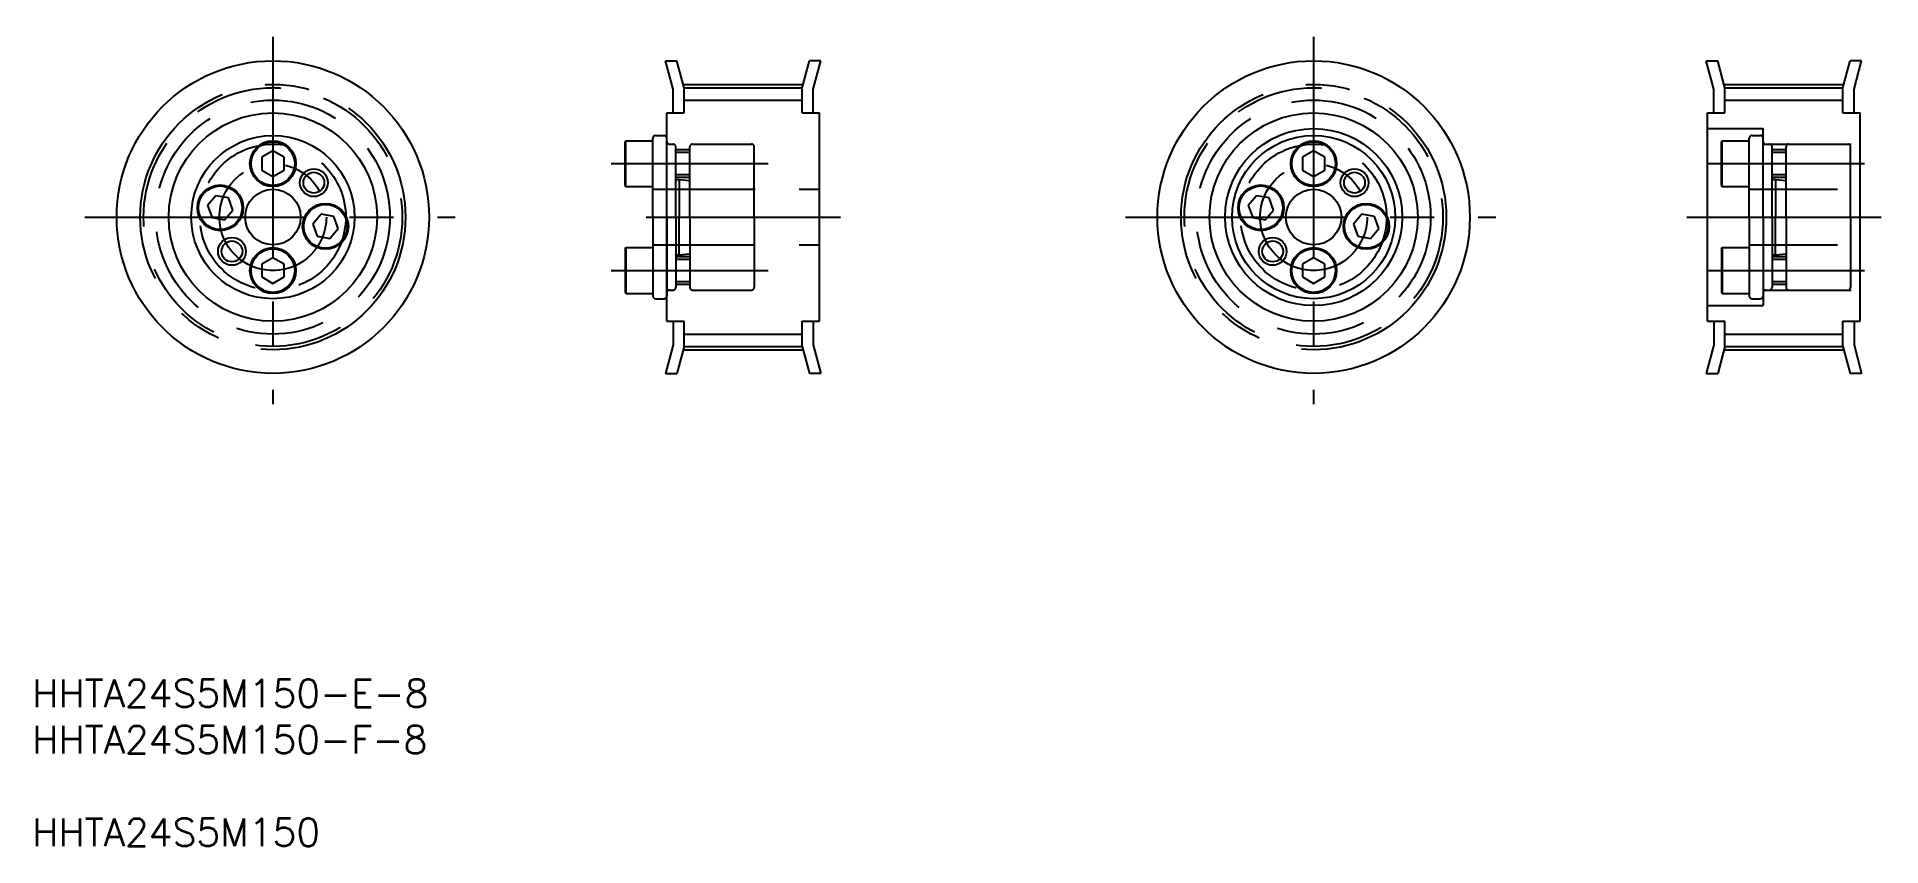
# Model space of a CAD drawing. Extents: x 16 to 281, y 12 to 128.
import ezdxf

# ---------------------------------------------------------------- set-up
doc = ezdxf.new("R2010")
doc.units = 0
doc.header["$PDMODE"] = 1
doc.linetypes.add('CENTER', pattern=[50.8, 31.75, -6.35, 6.35, -6.35])
doc.linetypes.add('DASHED', pattern=[19.05, 12.7, -6.35])
doc.layers.get('0').update_dxf_attribs({"linetype": 'CONTINUOUS'})
doc.layers.add('CENTER', color=1, linetype='CENTER')
doc.styles.add('MISUMI', font='txt.shx')

# ---------------------------------------------------------------- blocks, each defined once
blk = doc.blocks.new('*U5')
at = {"color": 7, "linetype": 'CONTINUOUS', "style": 'MISUMI'}
for s, p in [('HHTA24S5M150-E-8', (15.05, 31.56)), ('HHTA24S5M150-F-8', (15.05, 24.9)), ('HHTA24S5M150', (15.05, 11.56))]:
    blk.add_text(s, height=4, dxfattribs=at).set_placement(p)

msp = doc.modelspace()

# ---------------------------------------------------------------- linework, layer by layer
at = {"color": 7, "linetype": 'CONTINUOUS'}
for p, q in [((107.37, 120.55), (106.27, 124.64)), ((106.27, 124.64), (107.93, 124.64)), ((108.97, 120.76), (107.93, 124.64)), ((125.97, 120.76), (127.01, 124.64)), ((128.66, 124.64), (127.01, 124.64)), ((127.57, 120.55), (128.66, 124.64)), ((257.27, 120.55), (256.17, 124.64)), ((256.17, 124.64), (257.83, 124.64)), ((258.87, 120.76), (257.83, 124.64)), ((275.87, 120.76), (276.91, 124.64)), ((278.56, 124.64), (276.91, 124.64)), ((277.47, 120.55), (278.56, 124.64)), ((107.37, 117.14), (107.37, 120.55)), ((108.97, 120.76), (125.97, 120.76)), ((108.97, 117.14), (108.97, 120.76)), ((125.97, 117.14), (125.97, 120.76)), ((127.57, 117.14), (127.57, 120.55)), ((257.27, 117.14), (257.27, 120.55)), ((258.87, 120.76), (275.87, 120.76)), ((258.87, 117.14), (258.87, 120.76)), ((275.87, 117.14), (275.87, 120.76)), ((277.47, 117.14), (277.47, 120.55)), ((106.47, 87.14), (106.47, 117.14)), ((106.47, 117.14), (108.97, 117.14)), ((125.97, 117.14), (128.47, 117.14)), ((128.47, 87.14), (128.47, 117.14)), ((256.37, 87.14), (256.37, 117.14)), ((256.37, 117.14), (258.87, 117.14)), ((275.87, 117.14), (278.37, 117.14)), ((278.37, 87.14), (278.37, 117.14)), ((49.73, 111.69), (48.13, 110.77)), ((51.33, 110.77), (49.73, 111.69)), ((100.47, 112.98), (100.56, 113.14)), ((100.47, 106.71), (100.47, 112.98)), ((100.56, 106.54), (100.56, 113.14)), ((100.56, 113.14), (104.47, 113.14)), ((104.47, 102.14), (104.47, 113.49)), ((104.47, 106.54), (104.47, 113.14)), ((104.47, 107.84), (104.47, 111.84)), ((104.87, 113.89), (106.07, 113.89)), ((106.47, 102.14), (106.47, 113.49)), ((199.63, 111.69), (198.03, 110.77)), ((201.23, 110.77), (199.63, 111.69)), ((48.13, 110.77), (48.13, 108.92)), ((48.13, 108.92), (49.73, 108)), ((49.73, 108), (51.33, 108.92)), ((51.33, 108.92), (51.33, 110.77)), ((198.03, 110.77), (198.03, 108.92)), ((198.03, 108.92), (199.63, 108)), ((199.63, 108), (201.23, 108.92)), ((201.23, 108.92), (201.23, 110.77)), ((100.47, 106.71), (100.56, 106.54)), ((100.56, 106.54), (104.47, 106.54)), ((104.47, 107.82), (104.47, 107.82)), ((41.51, 105.22), (40.33, 103.8)), ((40.33, 103.8), (40.96, 102.07)), ((43.33, 104.9), (41.51, 105.22)), ((43.96, 103.16), (43.33, 104.9)), ((104.47, 104.98), (104.47, 104.98)), ((191.41, 105.22), (190.22, 103.8)), ((190.22, 103.8), (190.86, 102.07)), ((193.23, 104.9), (191.41, 105.22)), ((193.86, 103.16), (193.23, 104.9)), ((40.96, 102.07), (42.78, 101.75)), ((42.78, 101.75), (43.96, 103.16)), ((56.68, 102.54), (55.49, 101.13)), ((55.49, 101.13), (56.12, 99.39)), ((58.5, 102.22), (56.68, 102.54)), ((59.13, 100.49), (58.5, 102.22)), ((104.47, 102.14), (104.47, 90.79)), ((106.47, 102.14), (106.47, 90.79)), ((190.86, 102.07), (192.67, 101.75)), ((192.67, 101.75), (193.86, 103.16)), ((206.58, 102.54), (205.39, 101.13)), ((205.39, 101.13), (206.02, 99.39)), ((208.4, 102.22), (206.58, 102.54)), ((209.03, 100.49), (208.4, 102.22)), ((56.12, 99.39), (57.94, 99.07)), ((57.94, 99.07), (59.13, 100.49)), ((206.02, 99.39), (207.84, 99.07)), ((207.84, 99.07), (209.03, 100.49)), ((49.73, 96.29), (48.13, 95.37)), ((51.33, 95.37), (49.73, 96.29)), ((100.47, 97.58), (100.56, 97.74)), ((100.47, 97.58), (100.47, 91.31)), ((100.56, 97.74), (100.56, 91.14)), ((100.56, 97.74), (104.47, 97.74)), ((104.47, 97.74), (104.47, 91.14)), ((104.47, 96.44), (104.47, 92.44)), ((199.63, 96.29), (198.03, 95.37)), ((201.23, 95.37), (199.63, 96.29)), ((48.13, 95.37), (48.13, 93.52)), ((48.13, 93.52), (49.73, 92.6)), ((49.73, 92.6), (51.33, 93.52)), ((51.33, 93.52), (51.33, 95.37)), ((198.03, 95.37), (198.03, 93.52)), ((198.03, 93.52), (199.63, 92.6)), ((199.63, 92.6), (201.23, 93.52)), ((201.23, 93.52), (201.23, 95.37)), ((100.47, 91.31), (100.56, 91.14)), ((100.56, 91.14), (104.47, 91.14)), ((104.87, 90.39), (106.07, 90.39)), ((106.47, 87.14), (108.97, 87.14)), ((107.37, 87.14), (107.37, 83.74)), ((108.97, 83.52), (108.97, 87.14)), ((125.97, 87.14), (128.47, 87.14)), ((125.97, 83.52), (125.97, 87.14)), ((127.57, 87.14), (127.57, 83.74)), ((256.37, 87.14), (258.87, 87.14)), ((257.27, 87.14), (257.27, 83.74)), ((258.87, 83.52), (258.87, 87.14)), ((275.87, 87.14), (278.37, 87.14)), ((275.87, 83.52), (275.87, 87.14)), ((277.47, 87.14), (277.47, 83.74)), ((107.37, 83.74), (106.27, 79.64)), ((108.97, 83.52), (107.93, 79.64)), ((108.97, 83.52), (125.97, 83.52)), ((125.97, 83.52), (127.01, 79.64)), ((127.57, 83.74), (128.66, 79.64)), ((257.27, 83.74), (256.17, 79.64)), ((258.87, 83.52), (257.83, 79.64)), ((258.87, 83.52), (275.87, 83.52)), ((275.87, 83.52), (276.91, 79.64)), ((277.47, 83.74), (278.56, 79.64)), ((106.27, 79.64), (107.93, 79.64)), ((128.66, 79.64), (127.01, 79.64)), ((256.17, 79.64), (257.83, 79.64)), ((278.56, 79.64), (276.91, 79.64))]:
    msp.add_line(p, q, dxfattribs=at)
at = {"color": 3, "linetype": 'CONTINUOUS'}
for p, q in [((108.97, 118.99), (125.97, 118.99)), ((258.87, 118.99), (275.87, 118.99)), ((108.97, 85.29), (125.97, 85.29)), ((258.87, 85.29), (275.87, 85.29))]:
    msp.add_line(p, q, dxfattribs=at)
at = {"color": 3, "linetype": 'DASHED'}
for p, q in [((256.37, 114.89), (264.37, 114.89)), ((264.37, 112.64), (264.37, 114.89)), ((106.88, 112.64), (107.37, 112.64)), ((107.77, 102.14), (107.77, 112.24)), ((109.77, 111.84), (107.77, 111.84)), ((109.77, 102.14), (109.77, 112.24)), ((110.17, 112.64), (118.67, 112.64)), ((119.07, 102.14), (119.07, 112.24)), ((258.37, 112.98), (258.46, 113.14)), ((258.37, 106.71), (258.37, 112.98)), ((258.46, 106.54), (258.46, 113.14)), ((258.46, 113.14), (262.37, 113.14)), ((262.37, 102.14), (262.37, 113.49)), ((262.37, 106.54), (262.37, 113.14)), ((262.37, 107.84), (262.37, 111.84)), ((262.77, 113.89), (263.97, 113.89)), ((264.37, 102.14), (264.37, 113.49)), ((264.37, 112.64), (278.37, 112.64)), ((264.78, 112.64), (265.27, 112.64)), ((265.67, 102.14), (265.67, 112.24)), ((267.67, 111.84), (265.67, 111.84)), ((267.67, 102.14), (267.67, 112.24)), ((268.07, 112.64), (276.57, 112.64)), ((276.97, 102.14), (276.97, 112.24)), ((109.77, 111.44), (107.77, 111.44)), ((267.67, 111.44), (265.67, 111.44)), ((109.77, 108.24), (107.77, 108.24)), ((109.77, 107.84), (107.77, 107.84)), ((107.77, 107.57), (108.27, 107.57)), ((108.27, 107.57), (108.27, 102.14)), ((108.27, 107.57), (109.77, 107.42)), ((258.37, 106.71), (258.46, 106.54)), ((258.46, 106.54), (262.37, 106.54)), ((262.37, 107.82), (262.37, 107.82)), ((267.67, 108.24), (265.67, 108.24)), ((267.67, 107.84), (265.67, 107.84)), ((265.67, 107.57), (266.17, 107.57)), ((266.17, 107.57), (266.17, 102.14)), ((266.17, 107.57), (267.67, 107.42)), ((104.47, 106.14), (119.07, 106.14)), ((106.47, 106.14), (128.47, 106.14)), ((262.37, 106.14), (276.97, 106.14)), ((262.37, 104.98), (262.37, 104.98)), ((107.77, 102.14), (107.77, 92.04)), ((108.27, 96.71), (108.27, 102.14)), ((109.77, 102.14), (109.77, 92.04)), ((119.07, 102.14), (119.07, 92.04)), ((262.37, 102.14), (262.37, 90.79)), ((264.37, 102.14), (264.37, 90.79)), ((265.67, 102.14), (265.67, 92.04)), ((266.17, 96.71), (266.17, 102.14)), ((267.67, 102.14), (267.67, 92.04)), ((276.97, 102.14), (276.97, 92.04)), ((104.47, 98.14), (119.07, 98.14)), ((106.47, 98.14), (128.47, 98.14)), ((107.77, 96.71), (108.27, 96.71)), ((109.77, 96.44), (107.77, 96.44)), ((109.77, 96.04), (107.77, 96.04)), ((108.27, 96.71), (109.77, 96.86)), ((258.37, 97.58), (258.46, 97.74)), ((258.37, 97.58), (258.37, 91.31)), ((258.46, 97.74), (258.46, 91.14)), ((258.46, 97.74), (262.37, 97.74)), ((262.37, 98.14), (276.97, 98.14)), ((262.37, 97.74), (262.37, 91.14)), ((262.37, 96.44), (262.37, 92.44)), ((265.67, 96.71), (266.17, 96.71)), ((267.67, 96.44), (265.67, 96.44)), ((267.67, 96.04), (265.67, 96.04)), ((266.17, 96.71), (267.67, 96.86)), ((106.88, 91.64), (107.37, 91.64)), ((109.77, 92.84), (107.77, 92.84)), ((109.77, 92.44), (107.77, 92.44)), ((110.17, 91.64), (118.67, 91.64)), ((258.37, 91.31), (258.46, 91.14)), ((258.46, 91.14), (262.37, 91.14)), ((262.77, 90.39), (263.97, 90.39)), ((264.37, 91.64), (264.37, 89.39)), ((264.37, 91.64), (278.37, 91.64)), ((264.78, 91.64), (265.27, 91.64)), ((267.67, 92.84), (265.67, 92.84)), ((267.67, 92.44), (265.67, 92.44)), ((268.07, 91.64), (276.57, 91.64)), ((256.37, 89.39), (264.37, 89.39))]:
    msp.add_line(p, q, dxfattribs=at)
at = {"color": 7, "linetype": 'CONTINUOUS'}
for centre, radius in [((49.73, 102.14), 22.5), ((199.63, 102.14), 22.5), ((49.73, 102.14), 15), ((199.63, 102.14), 15), ((199.63, 102.14), 12.75), ((49.73, 102.14), 11.75), ((49.73, 109.84), 3.3), ((49.73, 109.84), 3.14), ((199.63, 102.14), 11.75), ((199.63, 109.84), 3.3), ((199.63, 109.84), 3.14), ((205.52, 107.09), 2), ((42.15, 103.48), 3.3), ((42.15, 103.48), 3.14), ((55.63, 107.09), 1.5), ((192.04, 103.48), 3.3), ((192.04, 103.48), 3.14), ((205.52, 107.09), 1.5), ((49.73, 102.14), 4), ((57.31, 100.81), 3.3), ((57.31, 100.81), 3.14), ((199.63, 102.14), 4), ((207.21, 100.81), 3.3), ((207.21, 100.81), 3.14), ((43.83, 97.2), 1.5), ((193.73, 97.2), 2), ((193.73, 97.2), 1.5), ((49.73, 94.44), 3.3), ((49.73, 94.44), 3.14), ((199.63, 94.44), 3.3), ((199.63, 94.44), 3.14)]:
    msp.add_circle(centre, radius, dxfattribs=at)
at = {"color": 3, "linetype": 'DASHED'}
for centre, radius in [((49.73, 102.14), 18.62), ((199.63, 102.14), 18.62), ((49.73, 102.14), 16.85), ((199.63, 102.14), 16.85), ((49.73, 102.14), 10.5), ((199.63, 102.14), 10.5)]:
    msp.add_circle(centre, radius, dxfattribs=at)
at = {"color": 3}
for centre in [(55.63, 107.09), (43.83, 97.2)]:
    msp.add_circle(centre, 2, dxfattribs=at)
at = {"color": 7, "linetype": 'CONTINUOUS'}
for centre, start, end in [((104.87, 113.49), 90, 180), ((106.07, 113.49), 0, 90), ((104.87, 90.79), 180, 270), ((106.07, 90.79), 270, 0)]:
    msp.add_arc(centre, 0.4, start, end, dxfattribs=at)
at = {"color": 3, "linetype": 'DASHED'}
for centre, radius, start, end in [((106.88, 113.05), 0.41, 180, 270), ((107.37, 112.24), 0.4, 0, 90), ((110.17, 112.24), 0.4, 90, 180), ((118.67, 112.24), 0.4, 0, 90), ((262.77, 113.49), 0.4, 90, 180), ((263.97, 113.49), 0.4, 0, 90), ((264.78, 113.05), 0.41, 180, 270), ((265.27, 112.24), 0.4, 0, 90), ((268.07, 112.24), 0.4, 90, 180), ((276.57, 112.24), 0.4, 0, 90), ((106.88, 91.23), 0.41, 90, 180), ((107.37, 92.04), 0.4, 270, 0), ((110.17, 92.04), 0.4, 180, 270), ((118.67, 92.04), 0.4, 270, 0), ((262.77, 90.79), 0.4, 180, 270), ((263.97, 90.79), 0.4, 270, 0), ((264.78, 91.23), 0.41, 90, 180), ((265.27, 92.04), 0.4, 270, 0), ((268.07, 92.04), 0.4, 180, 270), ((276.57, 92.04), 0.4, 270, 0)]:
    msp.add_arc(centre, radius, start, end, dxfattribs=at)
at = {"color": 7, "linetype": 'CONTINUOUS'}
for p in [(199.34, 126.85), (197.34, 124.35), (200.64, 121.65), (201.14, 121.65), (200.64, 113.05), (201.14, 113.05), (197.34, 110.35), (197.34, 106.6), (199.34, 107.85)]:
    msp.add_point(p, dxfattribs=at)
at = {"layer": 'CENTER', "color": 1, "linetype": 'CENTER'}
for p, q in [((49.73, 128.09), (49.73, 75.22)), ((199.63, 128.09), (199.63, 75.22)), ((108.97, 121.24), (125.97, 121.24)), ((258.87, 121.24), (275.87, 121.24)), ((98.47, 109.84), (121.07, 109.84)), ((256.37, 109.84), (278.97, 109.84)), ((22.64, 102.14), (75.99, 102.14)), ((103.47, 102.14), (131.47, 102.14)), ((172.54, 102.14), (225.89, 102.14)), ((253.37, 102.14), (281.37, 102.14)), ((98.47, 94.44), (121.07, 94.44)), ((256.37, 94.44), (278.97, 94.44)), ((108.97, 83.04), (125.97, 83.04)), ((258.87, 83.04), (275.87, 83.04))]:
    msp.add_line(p, q, dxfattribs=at)
for centre, radius in [((49.73, 102.14), 19.1), ((199.63, 102.14), 19.1), ((49.73, 102.14), 7.7), ((199.63, 102.14), 7.7)]:
    msp.add_circle(centre, radius, dxfattribs=at)

# ---------------------------------------------------------------- block references
at = {"color": 7, "linetype": 'CONTINUOUS'}
msp.add_blockref('*U5', (0, 0), dxfattribs=at)

doc.saveas('drawing.dxf')
